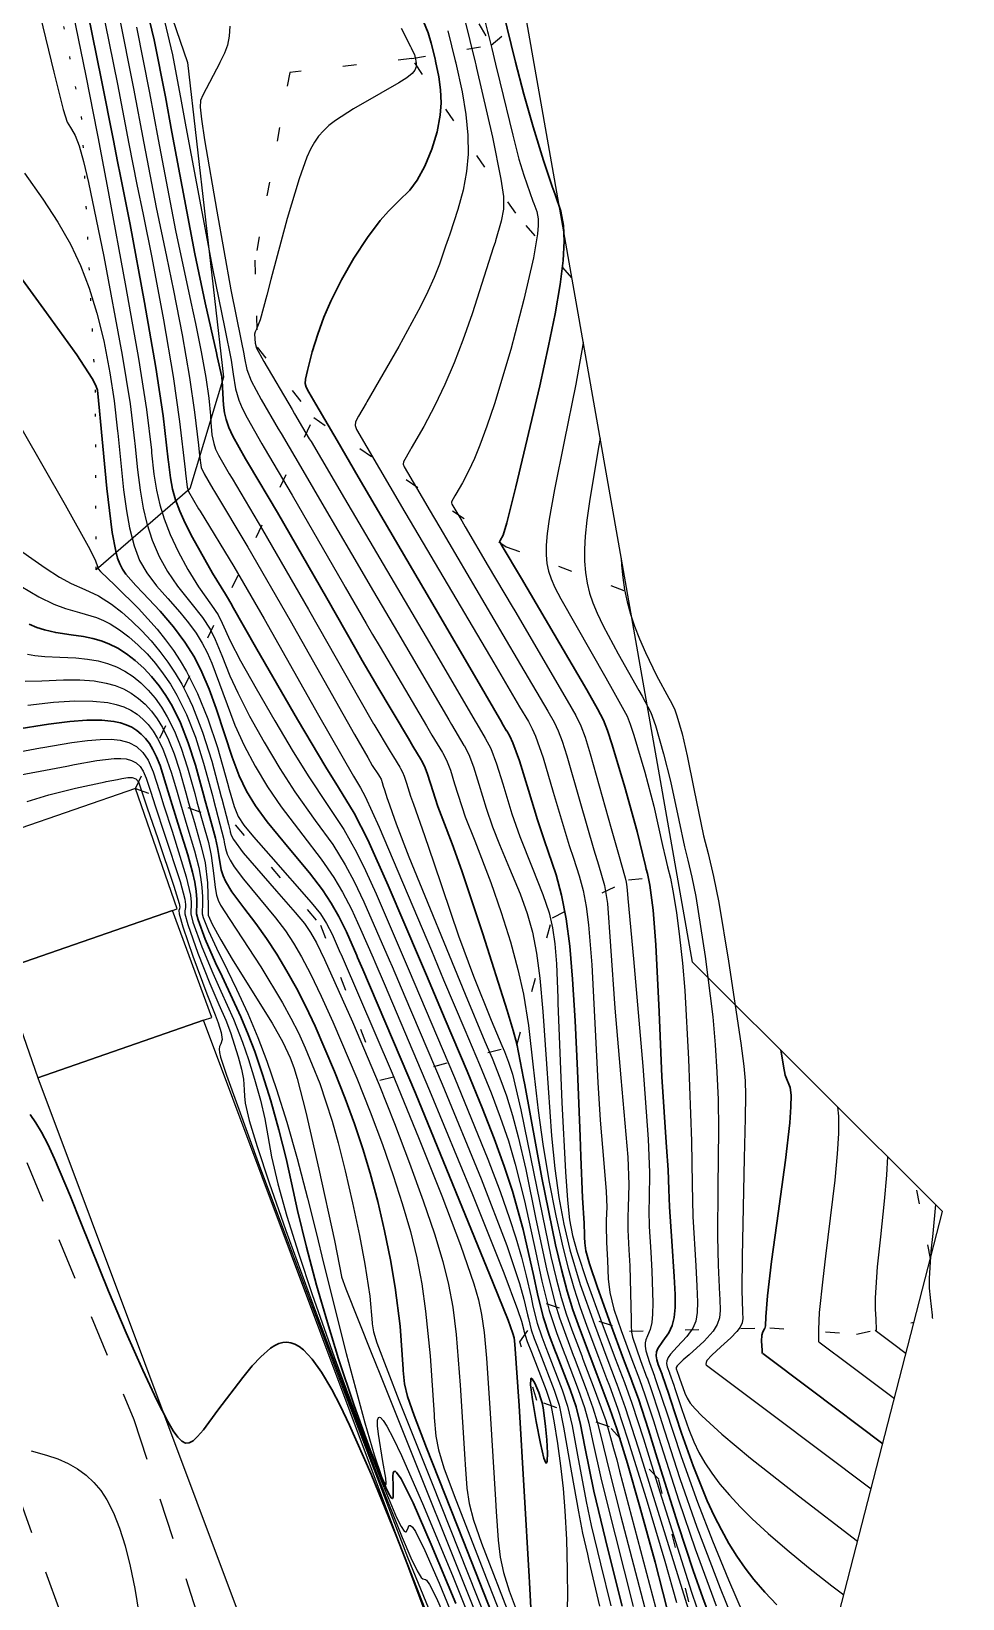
# Model space of a CAD drawing. Header units: metres. Extents: x 1233805 to 1234355, y 654698 to 655114.
# Drawn here: x 1234238.9 to 1234272.4, y 654956 to 655012.3 of the extents above; entities that cross this region are included whole.
import ezdxf

# ---------------------------------------------------------------- set-up
doc = ezdxf.new("R2010")
doc.units = ezdxf.units.M
for name, pattern in [('ИИDash_05_15', [2, 0.5, -1.5]), ('ИИDash_15_15', [3, 1.5, -1.5]), ('ИИDot', [1, 0, -1])]:
    doc.linetypes.add(name, pattern=pattern)
for name, color, linetype, lineweight in [('ИИ_ГОРИЗОНТАЛИ_ОСН', 32, 'Continuous', 25), ('ИИ_ГОРИЗОНТАЛИ_УТОЛЩ', 32, 'Continuous', 30), ('ИИ_ДОРОГИ_АД', 7, 'Continuous', 25), ('ИИ_ОТКОС', 7, 'Continuous', 25), ('ИИ_СТРОЕНИЕ', 7, 'Continuous', 25), ('ИИ_УГОДЬЯ', 7, 'Continuous', 25)]:
    doc.layers.add(name, color=color, linetype=linetype, lineweight=lineweight)
doc.layers.add('Оформление точек', color=7, linetype='Continuous')

msp = doc.modelspace()

# ---------------------------------------------------------------- linework, layer by layer
at = {"layer": 'ИИ_ГОРИЗОНТАЛИ_ОСН'}
for points, elevation in [([(1234239.577, 655016.982), (1234240.865, 655010.667), (1234241.274, 655008.604), (1234241.31, 655008.418), (1234241.336, 655008.287), (1234241.674, 655006.52), (1234242.312, 655003.062), (1234242.762, 655000.514), (1234243.049, 654998.688), (1234243.224, 654997.22), (1234243.233, 654997.134), (1234243.317, 654996.369), (1234243.408, 654995.794), (1234243.53, 654995.259), (1234243.685, 654994.753), (1234243.905, 654994.196), (1234244.191, 654993.589), (1234244.538, 654992.945), (1234244.915, 654992.322), (1234245.378, 654991.66), (1234245.618, 654991.309), (1234245.762, 654991.007), (1234246.054, 654990.383), (1234246.428, 654989.662), (1234246.982, 654988.663), (1234247.653, 654987.5), (1234248.313, 654986.396), (1234248.878, 654985.489), (1234249.538, 654984.501), (1234250.131, 654983.6), (1234250.588, 654982.783), (1234250.913, 654982.123), (1234251.296, 654981.285), (1234252.341, 654978.862), (1234252.484, 654978.525), (1234253.061, 654977.171), (1234254.112, 654974.69), (1234255.307, 654971.756), (1234255.747, 654970.601), (1234256.09, 654969.632), (1234256.315, 654968.93), (1234256.513, 654968.242), (1234256.685, 654967.569), (1234256.858, 654966.8), (1234256.927, 654966.485), (1234257.083, 654965.866), (1234257.246, 654965.379), (1234257.392, 654964.998), (1234257.474, 654964.785), (1234257.974, 654963.478), (1234258.17, 654962.893), (1234258.33, 654962.183), (1234258.524, 654961.126), (1234258.834, 654959.464), (1234259.021, 654958.609), (1234259.359, 654957.226), (1234259.73, 654955.716)], 33.5), ([(1234241.415, 655013.32), (1234242.01, 655010.365), (1234242.418, 655008.232), (1234242.7, 655006.763), (1234242.924, 655005.686), (1234243.24, 655004.149), (1234243.661, 655001.908), (1234244.003, 654999.865), (1234244.233, 654998.253), (1234244.441, 654996.529), (1234244.455, 654996.4), (1234244.515, 654995.895), (1234244.556, 654995.737), (1234244.921, 654995.121), (1234244.972, 654995.039), (1234246.19, 654993.051), (1234247.274, 654991.172), (1234247.805, 654990.229), (1234249.224, 654987.71), (1234250.485, 654985.517), (1234250.556, 654985.402), (1234250.736, 654985.1), (1234250.899, 654984.786), (1234251.399, 654983.685), (1234253.279, 654979.253), (1234253.719, 654978.207), (1234254.48, 654976.409), (1234255.009, 654975.157), (1234255.424, 654974.14), (1234255.755, 654973.265), (1234256.045, 654972.414), (1234256.294, 654971.585), (1234256.627, 654970.268), (1234257.02, 654968.453), (1234257.25, 654967.375), (1234257.512, 654966.33), (1234257.785, 654965.505), (1234258.076, 654964.74), (1234258.083, 654964.72), (1234258.55, 654963.494), (1234258.78, 654962.842), (1234258.935, 654962.277), (1234259.068, 654961.654), (1234259.384, 654960.211), (1234259.878, 654958.256), (1234260.53, 654955.694)], 34.5), ([(1234242.051, 655012.865), (1234242.582, 655010.214), (1234242.954, 655008.247), (1234243.395, 655005.936), (1234243.765, 655004.177), (1234244.024, 655002.964), (1234244.332, 655001.37), (1234244.593, 654999.831), (1234244.772, 654998.593), (1234244.915, 654997.409), (1234244.953, 654997.029), (1234245.013, 654996.606), (1234245.118, 654996.371), (1234245.436, 654995.832), (1234245.489, 654995.744), (1234246.688, 654993.738), (1234248.203, 654991.104), (1234250.523, 654987.015), (1234250.992, 654986.183), (1234251.152, 654985.903), (1234251.377, 654985.56), (1234251.422, 654985.5), (1234251.479, 654985.404), (1234251.512, 654985.286), (1234251.545, 654985.163), (1234251.592, 654985.021), (1234251.696, 654984.712), (1234251.713, 654984.659), (1234252.012, 654983.801), (1234252.469, 654982.615), (1234254.49, 654977.69), (1234255.204, 654975.99), (1234255.457, 654975.39), (1234255.74, 654974.688), (1234255.973, 654974.034), (1234256.191, 654973.327), (1234256.396, 654972.561), (1234256.667, 654971.384), (1234257.035, 654969.612), (1234257.411, 654967.82), (1234257.727, 654966.562), (1234257.882, 654966.057), (1234258.055, 654965.568), (1234258.376, 654964.718), (1234258.406, 654964.641), (1234258.839, 654963.502), (1234259.082, 654962.826), (1234259.237, 654962.324), (1234259.362, 654961.81), (1234259.659, 654960.584), (1234260.088, 654958.933), (1234260.93, 654955.683)], 35), ([(1234255.024, 655013.367), (1234255.297, 655012.263), (1234255.317, 655012.18), (1234255.445, 655011.65), (1234255.584, 655011.084), (1234255.736, 655010.452), (1234256.201, 655008.537), (1234256.421, 655007.682), (1234256.594, 655007.1), (1234256.926, 655006.171), (1234256.958, 655006.09), (1234257.067, 655005.791), (1234257.113, 655005.539), (1234257.119, 655005.291), (1234257.096, 655004.991), (1234256.951, 655004.138), (1234256.603, 655002.635), (1234256.128, 655000.841), (1234255.546, 654998.89), (1234255.276, 654998.083), (1234255.023, 654997.405), (1234254.824, 654996.927), (1234254.613, 654996.476), (1234254.395, 654996.053), (1234254.157, 654995.64), (1234254.123, 654995.584), (1234254.006, 654995.373), (1234254.001, 654995.33), (1234254.02, 654995.283), (1234254.371, 654994.683), (1234254.497, 654994.469), (1234255.325, 654993.062), (1234256.182, 654991.607), (1234256.275, 654991.45), (1234258.161, 654988.237), (1234258.469, 654987.694), (1234258.648, 654987.325), (1234258.802, 654986.92), (1234258.987, 654986.323), (1234259.74, 654983.638), (1234259.996, 654982.71), (1234260.239, 654981.861), (1234260.278, 654981.715), (1234260.296, 654981.54), (1234260.319, 654981.28), (1234260.335, 654981.127), (1234260.542, 654978.958), (1234260.873, 654975.107), (1234261.063, 654972.479), (1234261.112, 654971.279), (1234261.1, 654970.346), (1234261.089, 654969.914), (1234261.105, 654969.338), (1234261.159, 654968.423), (1234261.201, 654967.738), (1234261.238, 654966.601), (1234261.226, 654966.196), (1234261.193, 654965.889), (1234261.136, 654965.649), (1234261.04, 654965.415), (1234260.98, 654965.276), (1234260.955, 654965.168), (1234260.955, 654965.04), (1234260.979, 654964.882), (1234261.109, 654964.457), (1234261.292, 654963.966), (1234261.296, 654963.958), (1234261.62, 654963.003), (1234261.684, 654962.8), (1234262.247, 654961.08), (1234262.832, 654959.445), (1234263.372, 654958.048), (1234263.944, 654956.649), (1234264.472, 654955.432)], 39.5), ([(1234239.226, 655012.82), (1234239.719, 655010.806), (1234240.058, 655009.462), (1234240.196, 655009.004), (1234240.32, 655008.808), (1234240.358, 655008.758), (1234240.49, 655008.532), (1234240.628, 655008.157), (1234240.788, 655007.594), (1234240.97, 655006.841), (1234241.518, 655004.18), (1234242.175, 655000.64), (1234242.461, 654998.894), (1234242.615, 654997.566), (1234242.625, 654997.464), (1234242.723, 654996.515), (1234242.82, 654995.787), (1234242.933, 654995.145), (1234243.063, 654994.592), (1234243.258, 654993.988), (1234243.506, 654993.411), (1234243.807, 654992.862), (1234244.164, 654992.335), (1234244.639, 654991.745), (1234245.065, 654991.216), (1234245.336, 654990.801), (1234245.52, 654990.427), (1234245.753, 654989.851), (1234246.046, 654989.125), (1234246.325, 654988.506), (1234246.749, 654987.673), (1234247.269, 654986.739), (1234247.834, 654985.796), (1234248.38, 654984.952), (1234249.111, 654983.929), (1234249.735, 654983.057), (1234250.183, 654982.333), (1234250.502, 654981.734), (1234250.853, 654981.005), (1234251.769, 654978.915), (1234251.867, 654978.684), (1234252.329, 654977.603), (1234253.663, 654974.457), (1234255.063, 654971.049), (1234255.988, 654968.655), (1234256.447, 654967.29), (1234256.605, 654966.727), (1234256.737, 654966.168), (1234256.766, 654966.04), (1234256.869, 654965.634), (1234256.976, 654965.316), (1234257.044, 654965.141), (1234257.173, 654964.807), (1234257.685, 654963.47), (1234257.865, 654962.923), (1234258.028, 654962.136), (1234258.315, 654960.493), (1234258.559, 654959.091), (1234258.706, 654958.329), (1234258.882, 654957.575), (1234258.94, 654957.339), (1234259.314, 654955.701)], 33), ([(1234242.687, 655012.412), (1234243.154, 655010.062), (1234243.468, 655008.382), (1234244.09, 655005.109), (1234244.64, 655002.535), (1234244.807, 655001.778), (1234245.015, 655000.758), (1234245.175, 654999.84), (1234245.282, 654999.09), (1234245.346, 654998.465), (1234245.363, 654998.222), (1234245.401, 654997.773), (1234245.463, 654997.463), (1234245.533, 654997.265), (1234245.635, 654997.045), (1234246.021, 654996.373), (1234246.123, 654996.203), (1234247.218, 654994.362), (1234248.863, 654991.504), (1234250.204, 654989.149), (1234250.662, 654988.343), (1234251.207, 654987.4), (1234251.216, 654987.385), (1234251.8, 654986.407), (1234251.917, 654986.211), (1234252.141, 654985.838), (1234252.168, 654985.797), (1234252.247, 654985.663), (1234252.307, 654985.515), (1234252.383, 654985.262), (1234252.528, 654984.796), (1234252.636, 654984.507), (1234253.037, 654983.39), (1234253.364, 654982.406), (1234254.252, 654979.783), (1234254.794, 654978.335), (1234255.43, 654976.758), (1234255.813, 654975.842), (1234255.905, 654975.624), (1234256.053, 654975.244), (1234256.189, 654974.809), (1234256.498, 654973.538), (1234256.961, 654971.251), (1234257.572, 654968.265), (1234257.758, 654967.481), (1234257.941, 654966.794), (1234258.122, 654966.204), (1234258.324, 654965.631), (1234258.677, 654964.695), (1234258.721, 654964.581), (1234259.127, 654963.511), (1234259.539, 654962.372), (1234259.823, 654961.37), (1234259.934, 654960.957), (1234260.041, 654960.556), (1234261.33, 654955.672)], 35.5), ([(1234243.697, 655012.631), (1234243.981, 655011.429), (1234244.299, 655009.76), (1234244.467, 655008.837), (1234245.414, 655003.749), (1234245.858, 655001.587), (1234246.086, 655000.458), (1234246.162, 654999.95), (1234246.247, 654999.424), (1234246.364, 654999.025), (1234246.488, 654998.732), (1234246.66, 654998.386), (1234247.192, 654997.455), (1234247.28, 654997.308), (1234248.279, 654995.609), (1234250.122, 654992.41), (1234250.183, 654992.305), (1234250.936, 654990.996), (1234251.164, 654990.608), (1234251.435, 654990.15), (1234253.106, 654987.323), (1234253.3, 654986.993), (1234253.677, 654986.361), (1234253.687, 654986.346), (1234253.828, 654986.089), (1234253.962, 654985.738), (1234254.115, 654985.241), (1234254.494, 654984.062), (1234254.837, 654983.19), (1234255.418, 654981.699), (1234255.791, 654980.622), (1234256.119, 654979.563), (1234256.387, 654978.577), (1234256.589, 654977.682), (1234256.773, 654976.566), (1234256.941, 654975.069), (1234257.113, 654973.513), (1234257.285, 654972.298), (1234257.503, 654971), (1234257.748, 654969.729), (1234257.999, 654968.596), (1234258.189, 654967.847), (1234258.392, 654967.139), (1234258.608, 654966.471), (1234258.864, 654965.758), (1234259.278, 654964.65), (1234259.573, 654963.881), (1234259.673, 654963.621), (1234259.965, 654962.822), (1234260.326, 654961.722), (1234260.989, 654959.579), (1234261.665, 654957.319), (1234262.088, 654955.835)], 36.5), ([(1234246.043, 655012.449), (1234246.018, 655012.091), (1234245.953, 655011.77), (1234245.85, 655011.479), (1234245.685, 655011.152), (1234245.677, 655011.138), (1234245.068, 655009.976), (1234244.991, 655009.778), (1234244.977, 655009.541), (1234245.019, 655009.119), (1234245.133, 655008.368), (1234245.571, 655005.807), (1234246.083, 655002.982), (1234246.446, 655001.149), (1234246.539, 655000.684), (1234246.564, 655000.53), (1234246.649, 655000.127), (1234246.813, 654999.716), (1234247.169, 654999.042), (1234247.778, 654997.995), (1234247.883, 654997.818), (1234248.665, 654996.492), (1234249.432, 654995.182), (1234250.415, 654993.502), (1234251.205, 654992.154), (1234252.065, 654990.689), (1234253.907, 654987.536), (1234254.001, 654987.375), (1234254.446, 654986.622), (1234254.452, 654986.613), (1234254.62, 654986.299), (1234254.789, 654985.849), (1234254.98, 654985.233), (1234255.248, 654984.363), (1234255.477, 654983.696), (1234255.723, 654983.062), (1234256.083, 654982.205), (1234256.467, 654981.287), (1234256.725, 654980.583), (1234256.91, 654979.917), (1234257.058, 654979.157), (1234257.177, 654978.258), (1234257.284, 654977.059), (1234257.41, 654975.185), (1234257.594, 654972.596), (1234257.715, 654971.426), (1234257.862, 654970.381), (1234258.04, 654969.425), (1234258.257, 654968.508), (1234258.628, 654967.256), (1234259.133, 654965.821), (1234259.579, 654964.628), (1234259.919, 654963.741), (1234259.943, 654963.678), (1234260.241, 654962.848), (1234260.711, 654961.391), (1234262.497, 654955.614)], 37), ([(1234252.197, 655012.385), (1234252.535, 655011.726), (1234252.558, 655011.676), (1234252.631, 655011.524), (1234252.672, 655011.433), (1234252.702, 655011.317), (1234252.709, 655011.281), (1234252.711, 655011.271), (1234252.735, 655011.122), (1234252.731, 655010.995), (1234252.69, 655010.875), (1234252.584, 655010.751), (1234252.394, 655010.6), (1234252.11, 655010.418), (1234251.462, 655010.049), (1234250.478, 655009.486), (1234249.841, 655009.071), (1234249.599, 655008.881), (1234249.4, 655008.696), (1234249.23, 655008.501), (1234249.08, 655008.287), (1234248.942, 655008.041), (1234248.809, 655007.751), (1234248.527, 655006.969), (1234248.106, 655005.547), (1234247.516, 655003.349), (1234247.367, 655002.787), (1234247.126, 655001.911), (1234247.014, 655001.602), (1234246.998, 655001.575), (1234246.95, 655001.479), (1234246.93, 655001.389), (1234246.955, 655001.066), (1234246.984, 655000.939), (1234246.991, 655000.91), (1234246.992, 655000.908), (1234247.262, 655000.406), (1234248.276, 654998.684), (1234248.364, 654998.536), (1234248.654, 654998.045), (1234248.895, 654997.638), (1234248.958, 654997.531), (1234250.164, 654995.49), (1234253.211, 654990.307), (1234254.857, 654987.488), (1234254.911, 654987.396), (1234255.214, 654986.884), (1234255.217, 654986.878), (1234255.413, 654986.508), (1234255.617, 654985.961), (1234255.841, 654985.236), (1234256.173, 654984.167), (1234256.454, 654983.354), (1234256.898, 654982.24), (1234257.286, 654981.272), (1234257.51, 654980.603), (1234257.635, 654980.072), (1234257.716, 654979.493), (1234257.768, 654978.776), (1234257.818, 654977.556), (1234257.825, 654977.361), (1234257.967, 654973.797), (1234258.092, 654971.303), (1234258.165, 654970.292), (1234258.245, 654969.584), (1234258.351, 654969.017), (1234258.516, 654968.419), (1234258.865, 654967.37), (1234259.403, 654965.884), (1234259.88, 654964.606), (1234260.213, 654963.736), (1234260.213, 654963.735), (1234260.477, 654962.999), (1234260.892, 654961.713), (1234261.487, 654959.81), (1234262.618, 654956.21), (1234263.154, 654954.634)], 37.5), ([(1234254.471, 655012.722), (1234254.852, 655011.155), (1234254.874, 655011.064), (1234254.902, 655010.944), (1234255.472, 655008.461), (1234255.779, 655006.955), (1234255.864, 655006.338), (1234255.866, 655005.885), (1234255.789, 655005.445), (1234255.584, 655004.74), (1234255.567, 655004.687), (1234255.516, 655004.522), (1234254.748, 655002.119), (1234254.413, 655001.171), (1234254.098, 655000.357), (1234253.765, 654999.587), (1234253.4, 654998.824), (1234253.005, 654998.077), (1234252.558, 654997.302), (1234252.527, 654997.249), (1234252.282, 654996.805), (1234252.27, 654996.718), (1234252.308, 654996.625), (1234253.068, 654995.325), (1234253.203, 654995.094), (1234253.586, 654994.443), (1234255.849, 654990.597), (1234256.484, 654989.52), (1234257.462, 654987.857), (1234257.684, 654987.46), (1234257.83, 654987.149), (1234257.972, 654986.773), (1234258.139, 654986.246), (1234258.606, 654984.624), (1234259.111, 654982.871), (1234259.281, 654982.328), (1234259.494, 654981.594), (1234259.601, 654980.945), (1234259.712, 654979.412), (1234259.864, 654977.181), (1234260.089, 654974.679), (1234260.336, 654971.831), (1234260.375, 654970.846), (1234260.348, 654970.031), (1234260.331, 654969.693), (1234260.334, 654969.228), (1234260.371, 654968.506), (1234260.403, 654967.925), (1234260.456, 654965.989), (1234260.456, 654965.786), (1234260.462, 654965.548), (1234260.501, 654965.373), (1234260.788, 654964.534), (1234261.022, 654963.909), (1234261.025, 654963.902), (1234261.188, 654963.453), (1234261.438, 654962.681), (1234261.545, 654962.343), (1234262.206, 654960.291), (1234262.815, 654958.542), (1234263.647, 654956.359), (1234264.673, 654953.836)], 39), ([(1234253.872, 655012.285), (1234254.136, 655011.207), (1234254.152, 655011.136), (1234254.156, 655011.119), (1234254.381, 655010.1), (1234254.52, 655009.281), (1234254.594, 655008.534), (1234254.601, 655007.862), (1234254.543, 655007.234), (1234254.419, 655006.569), (1234254.23, 655005.865), (1234253.938, 655004.98), (1234253.883, 655004.821), (1234253.791, 655004.547), (1234253.569, 655003.909), (1234253.379, 655003.421), (1234253.158, 655002.919), (1234252.893, 655002.379), (1234252.116, 655000.952), (1234250.96, 654998.964), (1234250.932, 654998.918), (1234250.661, 654998.452), (1234250.558, 654998.238), (1234250.539, 654998.106), (1234250.596, 654997.967), (1234251.792, 654995.921), (1234251.91, 654995.72), (1234252.211, 654995.207), (1234255.517, 654989.587), (1234256.449, 654988.01), (1234256.762, 654987.477), (1234256.902, 654987.219), (1234257.02, 654986.954), (1234257.291, 654986.17), (1234257.653, 654984.942), (1234258.225, 654983.032), (1234258.379, 654982.576), (1234258.59, 654981.933), (1234258.727, 654981.413), (1234258.837, 654980.839), (1234258.924, 654980.175), (1234259.039, 654978.744), (1234259.161, 654976.404), (1234259.256, 654974.519), (1234259.345, 654973.167), (1234259.471, 654971.622), (1234259.552, 654970.605), (1234259.575, 654970.042), (1234259.562, 654969.573), (1234259.553, 654969.373), (1234259.573, 654968.773), (1234259.594, 654968.344), (1234259.602, 654968.119), (1234259.633, 654967.46), (1234259.693, 654966.967), (1234259.836, 654966.372), (1234260.092, 654965.611), (1234260.481, 654964.561), (1234260.753, 654963.851), (1234260.755, 654963.846), (1234260.951, 654963.302), (1234261.256, 654962.358), (1234261.439, 654961.777), (1234262.166, 654959.493), (1234262.75, 654957.765), (1234263.508, 654955.722)], 38.5), ([(1234238.664, 655007.174), (1234239.329, 655006.244), (1234239.862, 655005.418), (1234240.315, 655004.619), (1234240.68, 655003.854), (1234240.991, 655003.045), (1234241.268, 655002.14), (1234241.511, 655001.148), (1234241.732, 655000.007), (1234241.893, 654998.999), (1234242.007, 654997.911), (1234242.015, 654997.83), (1234242.227, 654995.796), (1234242.332, 654995.041), (1234242.441, 654994.431), (1234242.603, 654993.79), (1234242.802, 654993.268), (1234243.057, 654992.814), (1234243.413, 654992.348), (1234243.813, 654991.899), (1234244.247, 654991.412), (1234244.562, 654991.028), (1234244.83, 654990.656), (1234245.053, 654990.293), (1234245.225, 654989.96), (1234245.394, 654989.578), (1234245.789, 654988.514), (1234246.223, 654987.35), (1234246.556, 654986.614), (1234246.947, 654985.871), (1234247.393, 654985.134), (1234247.883, 654984.415), (1234248.659, 654983.402), (1234249.326, 654982.538), (1234249.777, 654981.882), (1234250.092, 654981.347), (1234250.408, 654980.736), (1234250.737, 654980.027), (1234251.185, 654978.993), (1234251.249, 654978.843), (1234251.583, 654978.066), (1234253.215, 654974.224), (1234254.759, 654970.487), (1234255.886, 654967.679), (1234256.376, 654966.365), (1234256.515, 654965.94), (1234256.598, 654965.624), (1234256.604, 654965.596), (1234256.706, 654965.252), (1234256.72, 654965.217), (1234256.873, 654964.829), (1234257.397, 654963.462), (1234257.552, 654962.996), (1234257.677, 654962.369), (1234257.81, 654961.55), (1234257.92, 654960.744), (1234258.008, 654959.934), (1234258.074, 654959.127), (1234258.129, 654958.105), (1234258.161, 654957.007), (1234258.164, 654955.985), (1234258.138, 654955.296)], 32.5), ([(1234258.732, 655001.106), (1234258.717, 655001.004), (1234258.466, 654999.6), (1234258.052, 654997.531), (1234257.706, 654995.809), (1234257.515, 654994.749), (1234257.442, 654994.234), (1234257.404, 654993.817), (1234257.398, 654993.466), (1234257.425, 654993.158), (1234257.482, 654992.881), (1234257.576, 654992.602), (1234257.713, 654992.296), (1234257.932, 654991.881), (1234259.543, 654989.043), (1234259.838, 654988.531), (1234260.307, 654987.671), (1234260.423, 654987.387), (1234260.552, 654986.991), (1234260.941, 654985.656), (1234261.267, 654984.435), (1234261.585, 654983.028), (1234261.684, 654982.574), (1234261.762, 654982.262), (1234261.862, 654981.857), (1234261.953, 654981.396), (1234262.078, 654980.617), (1234262.193, 654979.743), (1234262.293, 654978.805), (1234262.376, 654977.813), (1234262.518, 654975.354), (1234262.622, 654972.404), (1234262.649, 654970.859), (1234262.673, 654969.704), (1234262.772, 654967.935), (1234262.817, 654967.202), (1234262.841, 654966.627), (1234262.827, 654966.251), (1234262.772, 654965.947), (1234262.667, 654965.688), (1234262.459, 654965.388), (1234262.108, 654965.016), (1234261.864, 654964.758), (1234261.779, 654964.636), (1234261.732, 654964.522), (1234261.723, 654964.418), (1234261.75, 654964.304), (1234261.832, 654964.082), (1234261.836, 654964.071), (1234261.984, 654963.648), (1234262.022, 654963.528), (1234262.273, 654962.768), (1234262.53, 654962.055), (1234262.708, 654961.607), (1234262.889, 654961.228), (1234263.1, 654960.854), (1234263.347, 654960.481), (1234263.641, 654960.09), (1234263.98, 654959.689), (1234264.366, 654959.275), (1234264.801, 654958.845), (1234265.379, 654958.313), (1234266.057, 654957.729), (1234266.821, 654957.1), (1234267.655, 654956.443), (1234268.093, 654956.116)], 40.5), ([(1234237.816, 654999.296), (1234240.134, 654995.267), (1234241.011, 654993.669), (1234241.219, 654993.248), (1234241.291, 654993.041), (1234241.292, 654993.039), (1234241.317, 654992.967), (1234241.394, 654992.873), (1234241.911, 654992.374), (1234241.942, 654992.344), (1234242.766, 654991.539), (1234243.436, 654990.792), (1234243.737, 654990.413), (1234244.013, 654990.035), (1234244.264, 654989.656), (1234244.489, 654989.277), (1234244.883, 654988.487), (1234245.253, 654987.573), (1234245.596, 654986.543), (1234245.956, 654985.268), (1234246.017, 654985.039), (1234246.196, 654984.43), (1234246.345, 654984.064), (1234246.539, 654983.759), (1234246.887, 654983.342), (1234247.515, 654982.635), (1234248.966, 654980.98), (1234249.293, 654980.567), (1234249.515, 654980.228), (1234249.712, 654979.845), (1234250.01, 654979.173), (1234250.015, 654979.162), (1234250.073, 654979.028), (1234251.866, 654974.848), (1234252.821, 654972.539), (1234253.655, 654970.441), (1234254.322, 654968.67), (1234254.801, 654967.288), (1234254.974, 654966.704), (1234255.085, 654966.18), (1234255.173, 654965.533), (1234255.258, 654964.617), (1234255.396, 654962.642), (1234255.584, 654959.52), (1234255.609, 654959.104), (1234255.677, 654958.072), (1234255.749, 654957.465), (1234255.868, 654956.919), (1234256.074, 654956.262), (1234256.899, 654954.055)], 31.5), ([(1234259.342, 654997.643), (1234259.287, 654997.331), (1234258.953, 654995.382), (1234258.86, 654994.706), (1234258.803, 654994.141), (1234258.78, 654993.67), (1234258.784, 654993.235), (1234258.815, 654992.832), (1234258.875, 654992.452), (1234258.963, 654992.095), (1234259.081, 654991.738), (1234259.236, 654991.365), (1234259.45, 654990.92), (1234259.982, 654989.914), (1234260.728, 654988.59), (1234260.845, 654988.384), (1234261.158, 654987.803), (1234261.326, 654987.336), (1234261.619, 654986.322), (1234261.866, 654985.339), (1234262.165, 654983.937), (1234262.369, 654982.976), (1234262.488, 654982.502), (1234262.639, 654981.887), (1234262.777, 654981.19), (1234263.114, 654979.04), (1234263.382, 654976.872), (1234263.473, 654975.867), (1234263.536, 654974.891), (1234263.573, 654973.902), (1234263.586, 654972.821), (1234263.571, 654970.753), (1234263.557, 654968.984), (1234263.576, 654967.957), (1234263.627, 654966.897), (1234263.637, 654966.731), (1234263.65, 654966.326), (1234263.622, 654966.057), (1234263.544, 654965.818), (1234263.404, 654965.588), (1234263.079, 654965.229), (1234262.532, 654964.739), (1234262.318, 654964.553), (1234262.109, 654964.341), (1234262.071, 654964.276), (1234262.071, 654964.227), (1234262.102, 654964.139), (1234262.106, 654964.131), (1234262.166, 654963.971), (1234262.191, 654963.894), (1234262.378, 654963.36), (1234262.46, 654963.178), (1234262.576, 654963), (1234262.751, 654962.789), (1234262.99, 654962.54), (1234263.706, 654961.885), (1234264.742, 654961.022), (1234266.463, 654959.664), (1234268.588, 654958.037)], 41), ([(1234238.133, 654993.902), (1234239.415, 654992.996), (1234239.929, 654992.668), (1234240.34, 654992.435), (1234240.836, 654992.215), (1234241.326, 654991.992), (1234241.797, 654991.689), (1234242.158, 654991.406), (1234242.525, 654991.084), (1234242.88, 654990.738), (1234243.217, 654990.374), (1234243.529, 654989.999), (1234243.817, 654989.613), (1234244.079, 654989.22), (1234244.315, 654988.819), (1234244.511, 654988.44), (1234244.7, 654988.027), (1234245.061, 654987.102), (1234245.394, 654986.054), (1234245.733, 654984.776), (1234245.751, 654984.706), (1234245.988, 654983.779), (1234246.048, 654983.538), (1234246.05, 654983.522), (1234246.087, 654983.394), (1234246.168, 654983.243), (1234246.523, 654982.767), (1234247.718, 654981.388), (1234248.389, 654980.624), (1234248.723, 654980.221), (1234248.944, 654979.904), (1234249.153, 654979.528), (1234249.443, 654978.928), (1234250.445, 654976.697), (1234251.401, 654974.425), (1234251.951, 654973.039), (1234252.491, 654971.617), (1234252.983, 654970.259), (1234253.388, 654969.074), (1234253.694, 654968.083), (1234253.899, 654967.263), (1234254.047, 654966.443), (1234254.166, 654965.461), (1234254.317, 654963.642), (1234254.485, 654960.986), (1234254.496, 654960.791), (1234254.557, 654959.943), (1234254.641, 654959.391), (1234254.798, 654958.798), (1234255.084, 654957.973), (1234256.146, 654955.211)], 31), ([(1234260.098, 654993.347), (1234260.108, 654993.089), (1234260.15, 654992.647), (1234260.218, 654992.209), (1234260.312, 654991.772), (1234260.43, 654991.34), (1234260.576, 654990.903), (1234260.751, 654990.455), (1234260.969, 654989.96), (1234261.368, 654989.133), (1234261.807, 654988.32), (1234261.853, 654988.237), (1234262.01, 654987.937), (1234262.1, 654987.681), (1234262.282, 654987.04), (1234262.466, 654986.243), (1234262.706, 654985.06), (1234263.054, 654983.378), (1234263.214, 654982.741), (1234263.417, 654981.918), (1234263.601, 654980.983), (1234263.949, 654978.871), (1234264.387, 654975.93), (1234264.499, 654975.101), (1234264.548, 654974.576), (1234264.563, 654974.058), (1234264.551, 654973.238), (1234264.517, 654971.795), (1234264.441, 654968.264), (1234264.434, 654967.056), (1234264.457, 654966.281), (1234264.458, 654966.26), (1234264.462, 654966.036), (1234264.436, 654965.881), (1234264.369, 654965.732), (1234264.253, 654965.573), (1234264.036, 654965.35), (1234263.67, 654965.018), (1234263.347, 654964.724), (1234263.177, 654964.526), (1234263.142, 654964.453), (1234263.137, 654964.393), (1234263.142, 654964.356)], 41.5), ([(1234238.54, 654992.338), (1234239.179, 654991.961), (1234239.725, 654991.691), (1234240.138, 654991.536), (1234240.643, 654991.394), (1234241.256, 654991.213), (1234241.505, 654991.108), (1234241.748, 654990.982), (1234242.077, 654990.773), (1234242.414, 654990.519), (1234242.747, 654990.227), (1234243.069, 654989.905), (1234243.372, 654989.561), (1234243.653, 654989.198), (1234243.91, 654988.82), (1234244.142, 654988.429), (1234244.483, 654987.73), (1234244.803, 654986.912), (1234245.1, 654985.984), (1234245.415, 654984.82), (1234245.454, 654984.669), (1234245.688, 654983.793), (1234245.824, 654983.246), (1234245.839, 654983.151), (1234245.885, 654982.914), (1234245.952, 654982.711), (1234246.057, 654982.494), (1234246.203, 654982.259), (1234246.532, 654981.819), (1234247.104, 654981.126), (1234247.685, 654980.424), (1234248.035, 654979.962), (1234248.331, 654979.518), (1234248.619, 654979.024), (1234248.938, 654978.412), (1234249.323, 654977.614), (1234249.742, 654976.692), (1234250.602, 654974.668), (1234251.079, 654973.462), (1234251.52, 654972.282), (1234251.908, 654971.174), (1234252.235, 654970.167), (1234252.525, 654969.16), (1234252.752, 654968.221), (1234252.931, 654967.289), (1234253.074, 654966.304), (1234253.235, 654964.693), (1234253.378, 654962.583), (1234253.384, 654962.478), (1234253.437, 654961.815), (1234253.533, 654961.317), (1234253.728, 654960.678), (1234254.093, 654959.685), (1234255.336, 654956.51), (1234256.763, 654952.862)], 30.5), ([(1234238.771, 654989.897), (1234239.038, 654989.846), (1234239.402, 654989.809), (1234239.937, 654989.786), (1234240.512, 654989.761), (1234240.936, 654989.722), (1234241.314, 654989.658), (1234241.651, 654989.568), (1234241.967, 654989.445), (1234242.273, 654989.287), (1234242.567, 654989.093), (1234242.847, 654988.865), (1234243.112, 654988.605), (1234243.36, 654988.315), (1234243.588, 654987.995), (1234243.796, 654987.649), (1234244.05, 654987.129), (1234244.29, 654986.519), (1234244.518, 654985.821), (1234244.779, 654984.893), (1234244.859, 654984.597), (1234245.074, 654983.845), (1234245.272, 654983.139), (1234245.376, 654982.664), (1234245.464, 654981.943), (1234245.511, 654981.515), (1234245.561, 654981.242), (1234245.619, 654981.06), (1234245.702, 654980.883), (1234246.036, 654980.373), (1234246.275, 654980.025), (1234247.156, 654978.667), (1234247.928, 654977.381), (1234248.233, 654976.825), (1234248.502, 654976.293), (1234248.748, 654975.759), (1234249.003, 654975.154), (1234249.268, 654974.475), (1234249.495, 654973.826), (1234249.713, 654973.126), (1234249.928, 654972.352), (1234250.181, 654971.341), (1234250.445, 654970.19), (1234250.693, 654969.02), (1234250.89, 654967.991), (1234251.069, 654966.837), (1234251.158, 654965.878), (1234251.159, 654965.853), (1234251.197, 654965.562), (1234251.316, 654965.17), (1234252.111, 654963.108), (1234253.283, 654960.174), (1234255.897, 654953.6)], 29.5), ([(1234238.695, 654988.923), (1234239.296, 654988.946), (1234240.071, 654988.977), (1234240.656, 654988.973), (1234241.166, 654988.935), (1234241.603, 654988.861), (1234241.922, 654988.77), (1234242.221, 654988.648), (1234242.501, 654988.496), (1234242.762, 654988.312), (1234243.004, 654988.097), (1234243.227, 654987.85), (1234243.434, 654987.571), (1234243.623, 654987.259), (1234243.836, 654986.825), (1234244.037, 654986.316), (1234244.23, 654985.727), (1234244.462, 654984.921), (1234244.562, 654984.561), (1234244.77, 654983.854), (1234245.017, 654982.996), (1234245.151, 654982.405), (1234245.239, 654981.682), (1234245.262, 654980.861), (1234245.26, 654980.708), (1234245.267, 654980.523), (1234245.412, 654980.203), (1234245.713, 654979.642), (1234246.127, 654978.942), (1234246.766, 654977.921), (1234247.56, 654976.645), (1234247.944, 654975.966), (1234248.204, 654975.397), (1234248.336, 654975.049), (1234248.461, 654974.655), (1234248.774, 654973.445), (1234249.241, 654971.407), (1234249.798, 654968.834), (1234249.984, 654967.923), (1234250.047, 654967.544), (1234250.047, 654967.54), (1234250.202, 654967.109), (1234251.12, 654964.819), (1234251.431, 654964.046), (1234255.463, 654953.969)], 29), ([(1234238.784, 654988.064), (1234239.713, 654988.17), (1234240.47, 654988.219), (1234241.122, 654988.216), (1234241.66, 654988.16), (1234241.957, 654988.095), (1234242.23, 654988.003), (1234242.481, 654987.885), (1234242.71, 654987.74), (1234242.92, 654987.568), (1234243.112, 654987.367), (1234243.288, 654987.135), (1234243.45, 654986.869), (1234243.622, 654986.519), (1234243.785, 654986.107), (1234243.945, 654985.626), (1234244.145, 654984.943), (1234244.265, 654984.525), (1234244.503, 654983.745), (1234244.775, 654982.84), (1234244.927, 654982.238), (1234244.992, 654981.885), (1234245.035, 654981.533), (1234245.057, 654981.186), (1234245.057, 654980.84), (1234245.053, 654980.72), (1234245.053, 654980.568), (1234245.084, 654980.44), (1234245.273, 654979.961), (1234245.637, 654979.188), (1234245.786, 654978.887), (1234246.283, 654977.866), (1234246.683, 654976.991), (1234247.046, 654976.126), (1234247.372, 654975.276), (1234247.721, 654974.258), (1234248.084, 654973.091), (1234248.456, 654971.787), (1234248.835, 654970.357), (1234249.138, 654969.125), (1234249.413, 654967.979), (1234250.218, 654964.783), (1234250.89, 654962.288), (1234251.228, 654961.148), (1234251.491, 654960.367), (1234251.58, 654960.153), (1234251.636, 654960.071), (1234251.651, 654960.08), (1234251.656, 654960.123), (1234251.64, 654960.309), (1234251.54, 654960.9), (1234251.377, 654961.885), (1234251.348, 654962.185), (1234251.349, 654962.384), (1234251.382, 654962.486), (1234251.411, 654962.498), (1234251.449, 654962.484), (1234251.548, 654962.379), (1234251.681, 654962.171), (1234251.906, 654961.744), (1234252.201, 654961.123), (1234252.999, 654959.307), (1234254.063, 654956.746), (1234255.286, 654953.695)], 28.5), ([(1234238.156, 654986.325), (1234239.245, 654986.529), (1234239.329, 654986.546), (1234240.372, 654986.727), (1234240.929, 654986.801), (1234241.387, 654986.839), (1234241.777, 654986.843), (1234242.098, 654986.812), (1234242.418, 654986.724), (1234242.688, 654986.577), (1234242.914, 654986.368), (1234243.104, 654986.089), (1234243.287, 654985.674), (1234243.512, 654984.969), (1234243.671, 654984.452), (1234243.966, 654983.54), (1234244.479, 654981.904), (1234244.627, 654981.243), (1234244.653, 654980.996), (1234244.648, 654980.799), (1234244.64, 654980.741), (1234244.639, 654980.567), (1234244.716, 654980.275), (1234245.033, 654979.39), (1234245.426, 654978.443), (1234245.722, 654977.796), (1234246.175, 654976.791), (1234246.5, 654975.969), (1234246.715, 654975.339), (1234246.931, 654974.629), (1234247.138, 654973.876), (1234247.299, 654973.206), (1234247.405, 654972.596), (1234247.536, 654971.845), (1234247.769, 654970.873), (1234248.093, 654969.715), (1234248.505, 654968.387), (1234249.001, 654966.899), (1234249.793, 654964.658), (1234250.688, 654962.239), (1234251.484, 654960.189), (1234252.033, 654958.888), (1234252.194, 654958.567), (1234252.308, 654958.4), (1234252.348, 654958.372), (1234252.38, 654958.376), (1234252.432, 654958.487), (1234252.474, 654958.591), (1234252.498, 654958.609), (1234252.526, 654958.607), (1234252.602, 654958.54), (1234252.704, 654958.383), (1234253.041, 654957.705), (1234253.558, 654956.53), (1234254.247, 654954.871)], 27.5), ([(1234237.945, 654985.457), (1234240.187, 654985.881), (1234240.462, 654985.934), (1234241.27, 654986.08), (1234241.885, 654986.152), (1234242.122, 654986.155), (1234242.317, 654986.137), (1234242.512, 654986.085), (1234242.678, 654985.996), (1234242.816, 654985.869), (1234242.931, 654985.699), (1234243.041, 654985.448), (1234243.196, 654984.974), (1234243.374, 654984.416), (1234243.701, 654983.434), (1234244.255, 654981.738), (1234244.425, 654981.097), (1234244.452, 654980.906), (1234244.444, 654980.778), (1234244.436, 654980.749), (1234244.422, 654980.669), (1234244.431, 654980.568), (1234244.533, 654980.193), (1234244.893, 654979.163), (1234245.32, 654978.07), (1234245.645, 654977.321), (1234245.894, 654976.752), (1234246.064, 654976.316), (1234246.344, 654975.433), (1234246.458, 654974.988), (1234246.53, 654974.631), (1234246.558, 654974.255), (1234246.565, 654974.027), (1234246.597, 654973.777), (1234246.741, 654973.147), (1234247.019, 654972.216), (1234247.456, 654970.907), (1234248.056, 654969.205), (1234249.108, 654966.326), (1234250.334, 654963.048), (1234251.434, 654960.178), (1234252.229, 654958.178), (1234252.541, 654957.446), (1234252.766, 654956.973), (1234252.914, 654956.737), (1234252.967, 654956.691), (1234253.022, 654956.678), (1234253.068, 654956.669), (1234253.109, 654956.639), (1234253.215, 654956.49), (1234253.461, 654955.996), (1234253.837, 654955.141)], 27), ([(1234238.766, 654984.612), (1234239.542, 654984.841), (1234240.505, 654985.088), (1234241.567, 654985.314), (1234241.599, 654985.32), (1234242.004, 654985.401), (1234242.168, 654985.433), (1234242.384, 654985.464), (1234242.536, 654985.463), (1234242.667, 654985.415), (1234242.758, 654985.308), (1234242.875, 654984.986), (1234243.076, 654984.38), (1234243.451, 654983.281), (1234244.032, 654981.571), (1234244.225, 654980.945), (1234244.25, 654980.817), (1234244.239, 654980.758), (1234244.234, 654980.751), (1234244.213, 654980.688), (1234244.224, 654980.572), (1234244.349, 654980.11), (1234244.712, 654979.056), (1234245.214, 654977.698), (1234245.517, 654976.941), (1234245.628, 654976.663), (1234245.733, 654976.309), (1234245.762, 654976.056), (1234245.714, 654975.904), (1234245.673, 654975.808), (1234245.659, 654975.71), (1234245.669, 654975.598), (1234245.711, 654975.427), (1234245.923, 654974.772), (1234247.111, 654971.511), (1234250.125, 654963.475), (1234252.426, 654957.468), (1234253.27, 654955.39)], 26.5), ([(1234267.865, 654973.645), (1234267.898, 654973.3), (1234267.897, 654972.684), (1234267.853, 654971.956), (1234267.765, 654971.01), (1234267.439, 654968.272), (1234267.336, 654967.449), (1234267.205, 654966.257), (1234267.177, 654965.639), (1234267.177, 654965.636), (1234267.18, 654965.469), (1234267.182, 654965.343), (1234267.183, 654965.259), (1234267.183, 654965.228), (1234267.183, 654965.214), (1234267.184, 654965.199), (1234267.184, 654965.198), (1234267.184, 654965.196)], 42.5), ([(1234269.658, 654971.86), (1234269.621, 654971.181), (1234269.54, 654970.254), (1234269.403, 654968.968), (1234269.29, 654967.9), (1234269.215, 654966.785), (1234269.214, 654966.375), (1234269.237, 654966.02), (1234269.24, 654965.989), (1234269.253, 654965.657), (1234269.252, 654965.644), (1234269.251, 654965.634), (1234269.251, 654965.626), (1234269.251, 654965.626), (1234269.251, 654965.625)], 43), ([(1234271.387, 654970.138), (1234271.284, 654969.096), (1234271.219, 654968.462), (1234271.157, 654967.48), (1234271.162, 654967.129), (1234271.191, 654966.796), (1234271.193, 654966.783), (1234271.26, 654966.158), (1234271.266, 654966.104), (1234271.268, 654966.078), (1234271.271, 654966.049), (1234271.271, 654966.048), (1234271.272, 654966.044)], 43.5), ([(1234269.219, 654965.618), (1234269.843, 654965.152), (1234270.325, 654964.783)], 43), ([(1234267.198, 654965.198), (1234268.38, 654964.315), (1234269.908, 654963.162)], 42.5), ([(1234263.157, 654964.359), (1234265.455, 654962.641), (1234269.074, 654959.925)], 41.5), ([(1234238.905, 654961.285), (1234239.456, 654961.134), (1234239.868, 654960.993), (1234240.239, 654960.83), (1234240.57, 654960.64), (1234240.878, 654960.414), (1234241.155, 654960.154), (1234241.404, 654959.858), (1234241.624, 654959.525), (1234241.861, 654959.063), (1234242.08, 654958.512), (1234242.281, 654957.873), (1234242.464, 654957.149), (1234242.628, 654956.339), (1234242.771, 654955.452)], 25.5)]:
    msp.add_lwpolyline(points, dxfattribs=dict(at, elevation=elevation))
at = {"layer": 'ИИ_ГОРИЗОНТАЛИ_УТОЛЩ'}
for points, elevation in [([(1234240.779, 655013.775), (1234241.437, 655010.516), (1234241.86, 655008.341), (1234242.005, 655007.59), (1234242.112, 655007.065), (1234242.457, 655005.335), (1234242.979, 655002.526), (1234243.382, 655000.19), (1234243.642, 654998.461), (1234243.832, 654996.875), (1234243.839, 654996.809), (1234243.907, 654996.228), (1234243.981, 654995.826), (1234244.089, 654995.439), (1234244.243, 654995.032), (1234244.441, 654994.602), (1234244.705, 654994.086), (1234245.425, 654992.81), (1234245.887, 654992.049), (1234245.925, 654991.989), (1234246.108, 654991.667), (1234246.125, 654991.636), (1234247.006, 654990.075), (1234248.466, 654987.553), (1234249.487, 654985.842), (1234249.948, 654985.109), (1234250.509, 654984.188), (1234250.994, 654983.234), (1234251.729, 654981.593), (1234252.885, 654978.878), (1234253.101, 654978.366), (1234253.778, 654976.772), (1234254.56, 654974.924), (1234255.103, 654973.606), (1234255.534, 654972.503), (1234255.897, 654971.504), (1234256.192, 654970.608), (1234256.574, 654969.23), (1234256.955, 654967.546), (1234257.088, 654966.93), (1234257.298, 654966.098), (1234257.515, 654965.442), (1234257.742, 654964.847), (1234257.775, 654964.762), (1234258.262, 654963.486), (1234258.475, 654962.866), (1234258.632, 654962.23), (1234258.788, 654961.433), (1234259.109, 654959.838), (1234259.617, 654957.754), (1234260.13, 654955.705)], 34), ([(1234242.885, 655013.808), (1234243.323, 655011.962), (1234243.727, 655009.911), (1234243.96, 655008.648), (1234244.785, 655004.282), (1234245.153, 655002.517), (1234245.559, 655000.725), (1234245.59, 655000.593), (1234245.755, 654999.859), (1234245.757, 654999.85), (1234245.758, 654999.844), (1234245.777, 654999.522), (1234245.778, 654999.477), (1234245.813, 654998.839), (1234245.854, 654998.568), (1234245.913, 654998.321), (1234246.011, 654998.036), (1234246.148, 654997.728), (1234246.607, 654996.914), (1234246.713, 654996.736), (1234247.748, 654994.985), (1234249.523, 654991.904), (1234250.568, 654990.075), (1234250.799, 654989.669), (1234251.271, 654988.86), (1234251.326, 654988.768), (1234252.453, 654986.865), (1234252.61, 654986.599), (1234252.909, 654986.1), (1234252.925, 654986.075), (1234253.037, 654985.877), (1234253.134, 654985.627), (1234253.25, 654985.25), (1234253.511, 654984.429), (1234253.69, 654983.96), (1234254.023, 654983.085), (1234254.369, 654982.111), (1234255.122, 654979.851), (1234256.002, 654977.105), (1234256.221, 654976.386), (1234256.349, 654975.908), (1234256.592, 654974.655), (1234256.632, 654974.431), (1234257.247, 654971.091), (1234257.74, 654968.684), (1234257.949, 654967.799), (1234258.157, 654967.021), (1234258.363, 654966.349), (1234258.594, 654965.694), (1234258.978, 654964.673), (1234259.22, 654964.041), (1234259.403, 654963.563), (1234259.688, 654962.8), (1234259.938, 654962.071), (1234260.325, 654960.827), (1234260.771, 654959.275), (1234261.313, 654957.283), (1234261.873, 654955.136)], 36), ([(1234255.841, 655013.019), (1234256.295, 655011.163), (1234256.602, 655010.012), (1234256.939, 655008.833), (1234257.309, 655007.624), (1234257.619, 655006.696), (1234257.723, 655006.412), (1234257.925, 655005.812), (1234258.023, 655005.3), (1234258.054, 655004.726), (1234258.017, 655004.038), (1234257.908, 655003.179), (1234257.725, 655002.126), (1234257.49, 655000.973), (1234257.172, 654999.534), (1234256.315, 654995.914), (1234255.989, 654994.611), (1234255.859, 654994.176), (1234255.756, 654993.978), (1234255.736, 654993.952), (1234255.732, 654993.942), (1234255.76, 654993.894), (1234255.791, 654993.843), (1234256.514, 654992.617), (1234258.861, 654988.617), (1234259.251, 654987.935), (1234259.459, 654987.53), (1234259.61, 654987.162), (1234259.778, 654986.646), (1234260.223, 654985.125), (1234260.667, 654983.531), (1234260.971, 654982.298), (1234260.999, 654982.172), (1234261.037, 654982.022), (1234261.128, 654981.603), (1234261.248, 654980.708), (1234261.343, 654979.458), (1234261.455, 654977.057), (1234261.561, 654974.723), (1234261.725, 654972.187), (1234261.781, 654971.374), (1234261.807, 654970.674), (1234261.827, 654970.055), (1234261.912, 654968.817), (1234262, 654967.551), (1234262.032, 654966.895), (1234262.032, 654966.435), (1234261.999, 654966.074), (1234261.93, 654965.788), (1234261.803, 654965.52), (1234261.589, 654965.222), (1234261.41, 654964.963), (1234261.367, 654964.838), (1234261.356, 654964.703), (1234261.376, 654964.558), (1234261.429, 654964.381), (1234261.562, 654964.024), (1234261.566, 654964.014), (1234261.802, 654963.326), (1234261.853, 654963.164), (1234262.26, 654961.924), (1234262.681, 654960.75), (1234263.186, 654959.495), (1234263.436, 654958.952), (1234263.693, 654958.445), (1234263.965, 654957.961), (1234264.249, 654957.504), (1234264.547, 654957.074), (1234264.859, 654956.668), (1234265.253, 654956.211), (1234265.69, 654955.759)], 40), ([(1234252.994, 655012.623), (1234253.161, 655012.211), (1234253.278, 655011.84), (1234253.415, 655011.275), (1234253.431, 655011.208), (1234253.433, 655011.199), (1234253.55, 655010.639), (1234253.613, 655010.166), (1234253.629, 655009.704), (1234253.599, 655009.254), (1234253.488, 655008.66), (1234253.3, 655008.032), (1234253.05, 655007.429), (1234252.77, 655006.922), (1234252.501, 655006.569), (1234252.113, 655006.177), (1234251.745, 655005.814), (1234251.446, 655005.477), (1234250.984, 655004.864), (1234250.499, 655004.122), (1234250.048, 655003.338), (1234249.668, 655002.579), (1234249.42, 655001.997), (1234249.197, 655001.387), (1234249.002, 655000.757), (1234248.827, 655000.081), (1234248.761, 654999.779), (1234248.748, 654999.618), (1234248.778, 654999.491), (1234248.875, 654999.31), (1234249.125, 654998.882), (1234249.891, 654997.575), (1234250.656, 654996.265), (1234252.194, 654993.633), (1234253.412, 654991.55), (1234254.908, 654988.991), (1234255.807, 654987.441), (1234255.822, 654987.414), (1234255.982, 654987.145), (1234255.984, 654987.142), (1234256.097, 654986.948), (1234256.206, 654986.715), (1234256.444, 654986.072), (1234256.767, 654985.018), (1234257.092, 654983.946), (1234257.34, 654983.193), (1234257.478, 654982.809), (1234257.762, 654981.979), (1234257.958, 654981.242), (1234258.118, 654980.394), (1234258.247, 654979.406), (1234258.352, 654978.225), (1234258.447, 654976.731), (1234258.533, 654974.94), (1234258.622, 654972.575), (1234258.648, 654971.857), (1234258.709, 654970.375), (1234258.763, 654969.463), (1234258.769, 654969.38), (1234258.775, 654969.117), (1234258.775, 654969.053), (1234258.782, 654968.937), (1234258.791, 654968.777), (1234258.791, 654968.759), (1234258.829, 654968.467), (1234258.959, 654967.999), (1234259.244, 654967.154), (1234259.713, 654965.845), (1234260.18, 654964.583), (1234260.483, 654963.794), (1234260.484, 654963.79), (1234260.714, 654963.15), (1234261.074, 654962.036), (1234261.391, 654961.027), (1234262.147, 654958.629), (1234262.684, 654956.988), (1234263.024, 654956.009), (1234263.349, 654955.134)], 38), ([(1234237.687, 655004.575), (1234239.462, 655002.163), (1234240.544, 655000.651), (1234241.1, 654999.799), (1234241.235, 654999.545), (1234241.29, 654999.375), (1234241.365, 654998.636), (1234241.399, 654998.257), (1234241.629, 654995.844), (1234241.819, 654994.271), (1234241.943, 654993.592), (1234242.011, 654993.347), (1234242.09, 654993.139), (1234242.184, 654992.954), (1234242.301, 654992.776), (1234242.662, 654992.361), (1234242.915, 654992.1), (1234243.543, 654991.442), (1234244.021, 654990.884), (1234244.431, 654990.332), (1234244.771, 654989.785), (1234245.041, 654989.254), (1234245.301, 654988.641), (1234245.554, 654987.943), (1234245.858, 654987.004), (1234246.12, 654986.194), (1234246.373, 654985.532), (1234246.644, 654984.973), (1234246.964, 654984.45), (1234247.385, 654983.879), (1234248.178, 654982.917), (1234248.906, 654982.039), (1234249.372, 654981.431), (1234249.686, 654980.96), (1234249.961, 654980.476), (1234250.227, 654979.929), (1234250.598, 654979.081), (1234250.632, 654979.003), (1234250.815, 654978.578), (1234252.705, 654974.13), (1234255.501, 654967.311), (1234256.033, 654965.981), (1234256.209, 654965.504), (1234256.248, 654965.344), (1234256.277, 654965.122), (1234256.43, 654962.9), (1234256.788, 654956.773), (1234256.8, 654956.559), (1234256.855, 654955.642)], 32), ([(1234238.836, 654990.977), (1234239.112, 654990.86), (1234239.382, 654990.768), (1234239.788, 654990.673), (1234240.34, 654990.593), (1234240.787, 654990.531), (1234241.117, 654990.466), (1234241.419, 654990.382), (1234241.7, 654990.275), (1234242.017, 654990.115), (1234242.335, 654989.913), (1234242.647, 654989.673), (1234242.948, 654989.399), (1234243.234, 654989.095), (1234243.501, 654988.765), (1234243.747, 654988.411), (1234243.969, 654988.039), (1234244.266, 654987.43), (1234244.546, 654986.718), (1234244.808, 654985.906), (1234245.097, 654984.859), (1234245.157, 654984.633), (1234245.383, 654983.813), (1234245.527, 654983.288), (1234245.6, 654982.955), (1234245.643, 654982.668), (1234245.735, 654982.148), (1234245.799, 654981.943), (1234245.882, 654981.75), (1234246.116, 654981.364), (1234246.548, 654980.79), (1234246.98, 654980.224), (1234247.355, 654979.692), (1234247.728, 654979.118), (1234248.089, 654978.516), (1234248.433, 654977.897), (1234248.768, 654977.243), (1234249.105, 654976.534), (1234249.802, 654974.911), (1234250.183, 654973.943), (1234250.517, 654973.029), (1234250.815, 654972.137), (1234251.081, 654971.259), (1234251.355, 654970.242), (1234251.602, 654969.189), (1234251.814, 654968.143), (1234251.982, 654967.147), (1234252.153, 654965.761), (1234252.268, 654964.222), (1234252.272, 654964.166), (1234252.317, 654963.688), (1234252.424, 654963.243), (1234252.658, 654962.558), (1234253.102, 654961.396), (1234254.421, 654958.066), (1234256.33, 654953.231)], 30), ([(1234238.325, 654987.197), (1234239.526, 654987.387), (1234240.292, 654987.482), (1234240.912, 654987.528), (1234241.443, 654987.53), (1234241.879, 654987.486), (1234242.111, 654987.435), (1234242.324, 654987.364), (1234242.52, 654987.272), (1234242.699, 654987.159), (1234242.863, 654987.024), (1234243.013, 654986.867), (1234243.151, 654986.686), (1234243.277, 654986.479), (1234243.409, 654986.21), (1234243.535, 654985.894), (1234243.828, 654984.959), (1234243.968, 654984.489), (1234244.234, 654983.641), (1234244.533, 654982.688), (1234244.703, 654982.071), (1234244.78, 654981.715), (1234244.831, 654981.387), (1234244.855, 654981.089), (1234244.853, 654980.82), (1234244.846, 654980.732), (1234244.846, 654980.568), (1234244.9, 654980.358), (1234245.157, 654979.665), (1234245.531, 654978.815), (1234245.767, 654978.322), (1234246.437, 654976.872), (1234246.701, 654976.24), (1234246.936, 654975.623), (1234247.219, 654974.796), (1234247.509, 654973.854), (1234247.802, 654972.813), (1234248.067, 654971.781), (1234248.258, 654970.914), (1234248.474, 654969.912), (1234248.795, 654968.606), (1234249.16, 654967.235), (1234249.546, 654965.89), (1234249.945, 654964.593), (1234250.505, 654962.918), (1234251.081, 654961.324), (1234251.555, 654960.143), (1234251.723, 654959.784), (1234251.836, 654959.599), (1234251.883, 654959.573), (1234251.909, 654959.626), (1234251.905, 654960.002), (1234251.896, 654960.385), (1234251.909, 654960.488), (1234251.935, 654960.543), (1234251.977, 654960.551), (1234252.033, 654960.509), (1234252.192, 654960.277), (1234252.621, 654959.414), (1234253.278, 654957.918), (1234254.155, 654955.808)], 28), ([(1234265.828, 654975.672), (1234265.908, 654975.19), (1234265.921, 654975.098), (1234265.984, 654974.772), (1234266.075, 654974.541), (1234266.09, 654974.516), (1234266.166, 654974.332), (1234266.198, 654974.059), (1234266.192, 654973.639), (1234266.148, 654973.063), (1234265.992, 654971.721), (1234265.685, 654969.466), (1234265.494, 654968.081), (1234265.346, 654966.857), (1234265.288, 654966.102), (1234265.288, 654966.102), (1234265.287, 654966.083), (1234265.278, 654965.789), (1234265.279, 654965.778), (1234265.254, 654965.683), (1234265.24, 654965.664), (1234265.178, 654965.564), (1234265.146, 654965.438), (1234265.137, 654965.225), (1234265.153, 654964.903), (1234265.159, 654964.83), (1234265.16, 654964.813), (1234265.162, 654964.782), (1234265.162, 654964.78), (1234265.163, 654964.776)], 42), ([(1234238.872, 654973.367), (1234239.079, 654973.064), (1234239.276, 654972.733), (1234239.502, 654972.301), (1234239.751, 654971.775), (1234240.324, 654970.424), (1234240.695, 654969.486), (1234241.685, 654967.022), (1234242.321, 654965.526), (1234242.916, 654964.182), (1234243.418, 654963.111), (1234243.815, 654962.338), (1234244.01, 654962.006), (1234244.173, 654961.777), (1234244.318, 654961.634), (1234244.453, 654961.567), (1234244.584, 654961.572), (1234244.724, 654961.646), (1234244.884, 654961.795), (1234245.094, 654962.045), (1234245.616, 654962.746), (1234246.503, 654963.92), (1234246.848, 654964.333), (1234247.156, 654964.665), (1234247.504, 654964.973), (1234247.657, 654965.072), (1234247.804, 654965.141), (1234247.949, 654965.18), (1234248.092, 654965.188), (1234248.236, 654965.167), (1234248.38, 654965.116), (1234248.529, 654965.031), (1234248.682, 654964.915), (1234248.999, 654964.582), (1234249.337, 654964.11), (1234249.7, 654963.494), (1234250.004, 654962.91), (1234250.342, 654962.208), (1234251.118, 654960.449), (1234252.02, 654958.243), (1234253.153, 654955.332)], 26), ([(1234265.177, 654964.778), (1234266.917, 654963.478), (1234269.489, 654961.537)], 42)]:
    msp.add_lwpolyline(points, dxfattribs=dict(at, elevation=elevation))
at = {"layer": 'ИИ_ГОРИЗОНТАЛИ_УТОЛЩ', "elevation": 32}
msp.add_lwpolyline([(1234257.425, 654961.683), (1234257.445, 654961.205), (1234257.433, 654960.912), (1234257.415, 654960.853), (1234257.39, 654960.851), (1234257.32, 654961.022), (1234257.194, 654961.548), (1234257.039, 654962.341), (1234256.909, 654963.128), (1234256.844, 654963.662), (1234256.847, 654963.859), (1234256.866, 654963.891), (1234256.896, 654963.877), (1234256.99, 654963.719), (1234257.134, 654963.377), (1234257.216, 654963.158), (1234257.258, 654963.009), (1234257.289, 654962.833), (1234257.333, 654962.552), (1234257.382, 654962.163), (1234257.425, 654961.683)], close=True, dxfattribs=at)
at = {"layer": 'ИИ_ДОРОГИ_АД', "linetype": 'ИИDash_15_15'}
for points in [[(1234225.872, 655015.393), (1234227.486, 655007.795), (1234229.28, 654999.274), (1234233.77, 654983.899), (1234235.28, 654979.948), (1234242.599, 654962.411), (1234246.914, 654949.166), (1234249.599, 654944.45), (1234253.621, 654941.616), (1234256.584, 654938.131), (1234261.761, 654932.995), (1234264.242, 654931.245), (1234280.624, 654913.48)], [(1234223.484, 655012.932), (1234224.068, 655010.46), (1234224.8, 655007.415), (1234225.332, 655004.791), (1234226.407, 654999.78), (1234228.29, 654992.298), (1234229.926, 654984.305), (1234232.213, 654977.348), (1234233.445, 654974.512), (1234234.765, 654970.949), (1234236.389, 654965.414), (1234240.278, 654954.562), (1234240.617, 654952.626), (1234240.706, 654951.123), (1234241.016, 654948.936), (1234240.989, 654948.091), (1234240.491, 654944.51), (1234239.422, 654941.883), (1234237.311, 654938.846), (1234232.181, 654931.059), (1234228.203, 654924.776)]]:
    msp.add_lwpolyline(points, dxfattribs=at)
at = {"layer": 'ИИ_ОТКОС', "color": 33, "linetype": 'ИИDot', "elevation": 31.465}
msp.add_lwpolyline([(1234241.241, 654992.929), (1234241.22, 654999.293), (1234240.731, 655009.106), (1234238.811, 655019.046), (1234236.313, 655025.691), (1234236.106, 655028.983), (1234236.063, 655031.385)], dxfattribs=at)
at = {"layer": 'ИИ_ОТКОС', "elevation": 33.695}
msp.add_lwpolyline([(1234236.063, 655031.385), (1234238.677, 655025.682), (1234241.525, 655019.877), (1234244.518, 655011.144), (1234245.812, 654999.848), (1234244.61, 654995.84), (1234241.241, 654992.929)], dxfattribs=at)
at = {"layer": 'ИИ_СТРОЕНИЕ'}
for points in [[(1234236.002, 654982.772), (1234237.499, 654978.449), (1234237.804, 654978.555), (1234243.986, 654980.696), (1234244.154, 654980.755), (1234242.656, 654985.078), (1234236.002, 654982.772)], [(1234237.804, 654978.555), (1234239.148, 654974.678), (1234245.097, 654976.75), (1234245.391, 654976.852), (1234243.986, 654980.696), (1234237.804, 654978.555)], [(1234239.148, 654974.678), (1234248.682, 654949.22), (1234254.58, 654951.428), (1234245.097, 654976.75), (1234239.148, 654974.678)]]:
    msp.add_lwpolyline(points, close=True, dxfattribs=at)
at = {"layer": 'ИИ_УГОДЬЯ', "linetype": 'ИИDash_05_15'}
for points in [[(1234252.95, 655015.977), (1234255.432, 655011.774), (1234257.906, 655013.862)], [(1234252.581, 655011.291), (1234255.432, 655011.774)], [(1234258.325, 655003.413), (1234256.308, 655005.732), (1234252.581, 655011.291), (1234248.194, 655010.785), (1234246.944, 655004.045), (1234247.028, 655000.924), (1234249.053, 654998.394), (1234255.97, 654993.755), (1234260.311, 654992.138)], [(1234242.656, 654985.078), (1234249.053, 654998.394)], [(1234242.656, 654985.078), (1234246.228, 654983.77), (1234249.299, 654980.161), (1234251.429, 654974.6), (1234256.352, 654975.854), (1234257.626, 654980.43), (1234260.356, 654981.795), (1234262.107, 654981.94)], [(1234271.203, 654968.192), (1234270.674, 654970.848)], [(1234265.668, 654946.7), (1234265.324, 654950.213), (1234262.996, 654953.925), (1234261.444, 654960.264), (1234259.671, 654962.148), (1234257.066, 654963.09), (1234256.457, 654965.195), (1234257.399, 654966.58), (1234260.391, 654965.583), (1234265.439, 654965.699), (1234268.542, 654965.478), (1234270.615, 654965.908)]]:
    msp.add_lwpolyline(points, dxfattribs=at)
at = {"layer": 'Оформление точек', "color": 41}
msp.add_lwpolyline([(1234283.108, 654912.091), (1234263.065, 654936.588), (1234271.639, 654969.887), (1234262.654, 654978.832), (1234256.669, 655012.818), (1234288.937, 655037.856)], dxfattribs=at)

doc.saveas('drawing.dxf')
